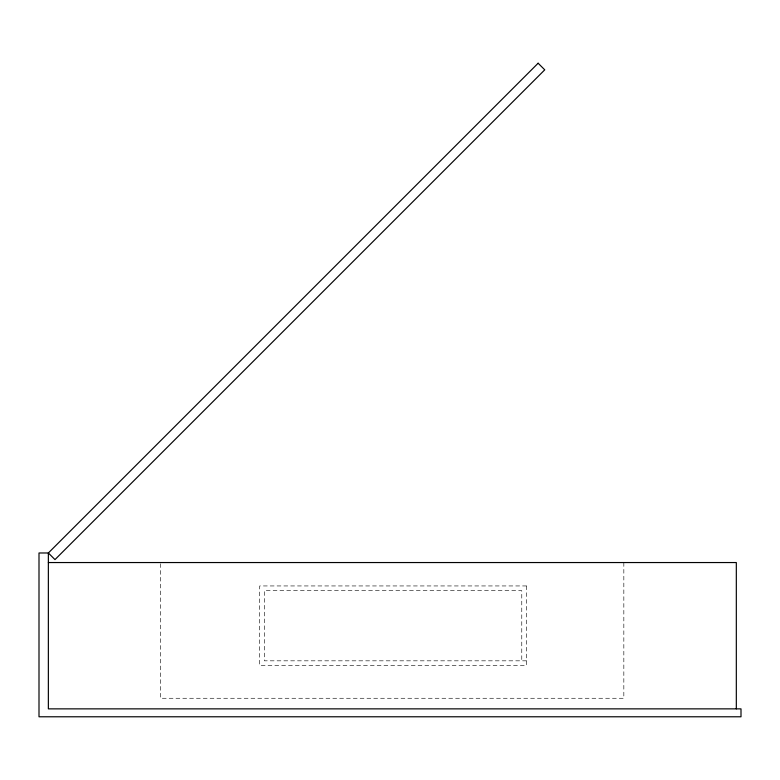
<?xml version="1.0" encoding="UTF-8"?>
<svg xmlns="http://www.w3.org/2000/svg" width="780" height="780" viewBox="0 0 780 780"><rect width="100%" height="100%" fill="white"/><g stroke="black" fill="none" stroke-linecap="round" stroke-linejoin="round"><path stroke-width="0.58" stroke-dasharray="3.9 2.92" d="M526.451 660.826L264.371 660.826L264.371 590.626L521.771 590.626L521.771 660.826M623.834 562.546L623.834 698.266L160.514 698.266L160.514 563.755M526.451 585.946L259.691 585.946L259.691 665.506L526.451 665.506L526.451 585.946"/><path stroke-width="1.17" d="M48.36 562.546L736.32 562.546L736.32 708.864M538.132 63.219L48.36 552.981L48.36 708.864L741 708.864L741 716.781L39 716.781L39 552.981L48.36 552.981L54.98 559.601L544.752 69.829L538.132 63.219"/></g></svg>
